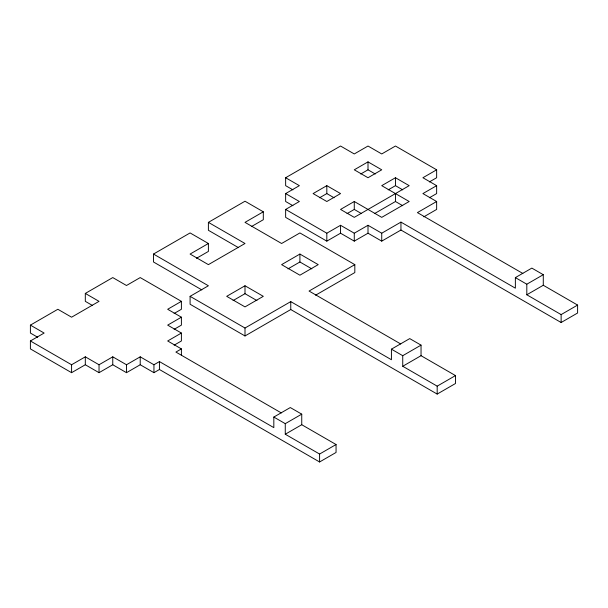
<?xml version="1.0" encoding="UTF-8"?>
<svg xmlns="http://www.w3.org/2000/svg" width="608" height="608" viewBox="0 0 608 608"><rect width="100%" height="100%" fill="white"/><g stroke="black" fill="none" stroke-linecap="round" stroke-linejoin="round"><path stroke-width="0.91" d="M292.912 189.856L285.638 185.66L285.638 177.734L340.548 146.026L354.274 153.953L368.007 146.026L381.733 153.953L395.458 146.026L436.643 169.807L436.643 177.734L429.37 181.929M37.666 337.25L30.4 333.055L30.4 325.128L57.851 309.274L71.584 317.201L99.036 301.348L85.31 293.428L85.31 301.348L92.576 305.543M85.31 293.428L112.761 277.575L126.487 285.502L140.22 277.575L181.397 301.348L181.397 309.274L174.131 313.47M201.841 289.902L153.49 261.987L153.49 254.06L190.091 232.932L208.392 243.496L208.392 251.423L196.46 258.316M238.496 247.661L208.392 230.288L208.392 222.361L245.001 201.225L263.302 211.797L263.302 219.724L251.37 226.609M301.743 424.718L301.743 414.154L285.266 423.662L285.266 434.234L301.743 424.718L336.057 444.532L336.057 452.458L319.588 461.974L159.433 369.504L153.946 372.681L140.22 364.754L126.487 372.681L112.761 364.754L99.036 372.681L85.31 364.754L71.584 372.681L30.4 348.901L30.4 340.974L44.126 333.055L30.4 325.128M292.912 205.702L285.638 201.506L285.638 193.58L299.372 185.66L285.638 177.734M208.392 243.496L190.091 254.06L208.392 264.632L245.001 243.496L208.392 222.361M263.302 211.797L245.001 222.361L281.61 243.496L299.911 232.932L354.821 264.632L354.821 272.559L315.598 295.199M543.278 285.266L543.278 274.702L526.809 284.21L526.809 294.781L543.278 285.266L577.6 305.079L577.6 313.006L561.131 322.514L400.946 230.037L381.733 241.133L368.007 233.206L354.274 241.133L340.548 233.206L326.823 241.133L285.638 217.36L285.638 209.433L299.372 201.506L285.638 193.58M326.823 185.66L313.097 193.58L326.823 201.506L340.548 193.58L326.823 185.66L326.823 193.58L319.557 197.775M368.007 161.88L354.274 169.807L368.007 177.734L381.733 169.807L368.007 161.88L368.007 169.807L375.273 174.002M360.734 174.002L368.007 169.807M30.4 340.974L71.584 364.754L85.31 356.828L99.036 364.754L112.761 356.828L126.487 364.754L140.22 356.828L153.946 364.754L159.433 361.585L273.828 427.629L273.828 417.058L290.297 407.55L301.743 414.154M181.397 301.348L167.671 309.274L181.397 317.201L181.397 325.128L174.131 329.323M421.04 355.695L421.04 345.131L402.739 355.695L402.739 366.267L421.04 355.695L455.483 375.584L455.483 383.511L437.182 394.075L290.761 309.54L245.001 335.958L190.091 304.258L190.091 296.332L208.392 285.768L153.49 254.06M354.274 201.506L340.548 209.433L354.274 217.36L409.184 185.66L395.458 177.734L381.733 185.66L409.184 201.506L381.733 217.36L354.274 201.506L354.274 209.433L347.008 213.628M388.193 189.856L395.458 185.66L402.724 189.856M181.397 317.201L167.671 325.128L181.397 333.055L181.397 340.974L174.131 345.169M285.638 209.433L326.823 233.206L340.548 225.287L354.274 233.206L368.007 225.287L381.733 233.206L400.946 222.11L515.371 288.177L515.371 277.605L531.84 268.098L543.278 274.702M436.643 169.807L422.91 177.734L436.643 185.66L436.643 193.58L429.37 197.775M245.001 285.768L226.7 296.332L245.001 306.896L263.302 296.332L245.001 285.768L245.001 293.687L256.941 300.58M299.911 254.06L281.61 264.632L299.911 275.196L318.212 264.632L299.911 254.06L299.911 261.987L287.972 268.88M374.467 213.628L395.458 201.506L402.724 205.702M233.062 300.58L245.001 293.687M181.397 333.055L167.671 340.974L181.397 348.901L181.397 355.064M436.643 185.66L422.91 193.58L436.643 201.506L436.643 209.433L423.829 216.828M181.397 348.901L175.91 352.07L281.314 412.931M436.643 201.506L417.422 212.602L522.85 273.471M190.091 296.332L245.001 328.031L290.761 301.614L391.423 359.731L391.423 349.167L409.724 338.603L421.04 345.131M354.821 264.632L309.062 291.05L400.725 343.968M285.266 434.234L319.588 454.047L336.057 444.532M402.739 366.267L437.182 386.148L455.483 375.584M526.809 294.781L561.131 314.594L577.6 305.079M515.371 277.605L526.809 284.21M326.823 193.58L334.088 197.775M354.274 209.433L361.547 213.628M299.911 261.987L311.843 268.88M391.423 349.167L402.739 355.695M273.828 417.058L285.266 423.662M561.131 314.594L561.131 322.514M437.182 386.148L437.182 394.075M400.946 222.11L400.946 230.037M395.458 177.734L395.458 185.66M395.458 193.58L395.458 201.506M381.733 233.206L381.733 241.133M368.007 225.287L368.007 233.206M354.274 233.206L354.274 241.133M340.548 225.287L340.548 233.206M326.823 233.206L326.823 241.133M319.588 454.047L319.588 461.974M290.761 301.614L290.761 309.54M245.001 328.031L245.001 335.958M159.433 361.585L159.433 369.504M153.946 364.754L153.946 372.681M140.22 356.828L140.22 364.754M126.487 364.754L126.487 372.681M112.761 356.828L112.761 364.754M99.036 364.754L99.036 372.681M85.31 356.828L85.31 364.754M71.584 364.754L71.584 372.681"/></g></svg>
